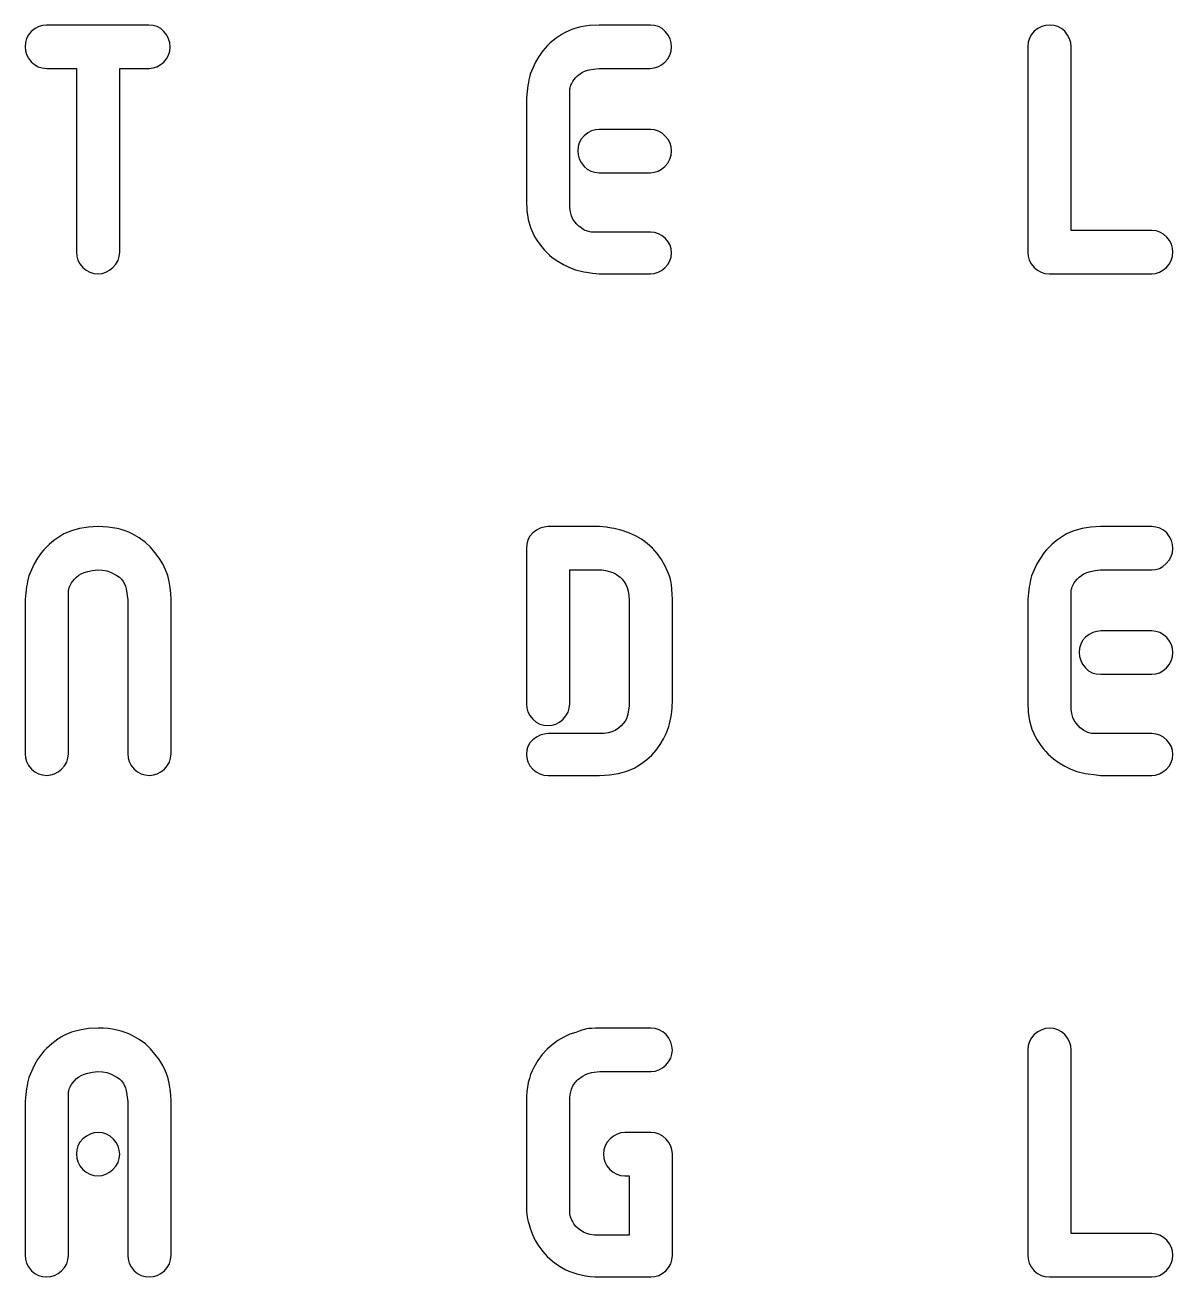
# Model space of a CAD drawing. Header units: metres. Extents: x -3 to 203, y -205 to 5.
# Drawn here: x 156.9 to 202.69, y -84.84 to -34.92 of the extents above; entities that cross this region are included whole.
import ezdxf

# ---------------------------------------------------------------- set-up
doc = ezdxf.new("R2010")
doc.units = ezdxf.units.M

msp = doc.modelspace()

# ---------------------------------------------------------------- linework, layer by layer
for p, q in [((157.604, -34.9396), (157.45, -34.987)), ((157.762, -34.9238), (157.604, -34.9396)), ((161.846, -34.9238), (157.762, -34.9238)), ((162.013, -34.9396), (161.846, -34.9238)), ((162.169, -34.987), (162.013, -34.9396)), ((179.422, -34.942), (179.068, -34.9968)), ((179.804, -34.9238), (179.422, -34.942)), ((181.846, -34.9238), (179.804, -34.9238)), ((182.013, -34.9396), (181.846, -34.9238)), ((182.169, -34.987), (182.013, -34.9396)), ((197.612, -34.9394), (197.456, -34.9863)), ((197.772, -34.9238), (197.612, -34.9394)), ((197.941, -34.9394), (197.772, -34.9238)), ((198.098, -34.9863), (197.941, -34.9394)), ((157.042, -35.3103), (156.963, -35.4578)), ((157.151, -35.1768), (157.042, -35.3103)), ((157.299, -35.0661), (157.151, -35.1768)), ((157.45, -34.987), (157.299, -35.0661)), ((162.312, -35.0661), (162.169, -34.987)), ((162.443, -35.1768), (162.312, -35.0661)), ((162.552, -35.326), (162.443, -35.1768)), ((162.63, -35.4788), (162.552, -35.326)), ((178.207, -35.367), (178.088, -35.4518)), ((178.325, -35.2883), (178.207, -35.367)), ((178.443, -35.2158), (178.325, -35.2883)), ((178.741, -35.088), (178.443, -35.2158)), ((179.068, -34.9968), (178.741, -35.088)), ((182.312, -35.0661), (182.169, -34.987)), ((182.443, -35.1768), (182.312, -35.0661)), ((182.552, -35.326), (182.443, -35.1768)), ((182.63, -35.4788), (182.552, -35.326)), ((197.043, -35.3062), (196.964, -35.4525)), ((197.154, -35.1738), (197.043, -35.3062)), ((197.303, -35.0644), (197.154, -35.1738)), ((197.456, -34.9863), (197.303, -35.0644)), ((198.243, -35.0644), (198.098, -34.9863)), ((198.376, -35.1738), (198.243, -35.0644)), ((198.487, -35.3214), (198.376, -35.1738)), ((198.566, -35.4725), (198.487, -35.3214)), ((156.917, -35.6193), (156.901, -35.7948)), ((156.901, -35.7948), (156.917, -35.9528)), ((156.963, -35.4578), (156.917, -35.6193)), ((162.677, -35.635), (162.63, -35.4788)), ((162.693, -35.7948), (162.677, -35.635)), ((162.677, -35.9641), (162.693, -35.7948)), ((177.647, -35.8445), (177.554, -35.9538)), ((177.748, -35.7395), (177.647, -35.8445)), ((177.855, -35.6389), (177.748, -35.7395)), ((177.97, -35.5428), (177.855, -35.6389)), ((178.088, -35.4518), (177.97, -35.5428)), ((182.677, -35.635), (182.63, -35.4788)), ((182.676, -35.9641), (182.693, -35.7948)), ((182.693, -35.7948), (182.677, -35.635)), ((196.917, -35.6127), (196.901, -35.7868)), ((196.901, -35.7868), (196.901, -43.9807)), ((196.964, -35.4525), (196.917, -35.6127)), ((198.613, -35.6269), (198.566, -35.4725)), ((198.629, -35.7848), (198.613, -35.6269)), ((198.629, -43.1157), (198.629, -35.7848)), ((156.917, -35.9528), (156.964, -36.1038)), ((156.964, -36.1038), (157.042, -36.2478)), ((157.042, -36.2478), (157.152, -36.3848)), ((157.152, -36.3848), (157.284, -36.5016)), ((162.298, -36.5094), (162.432, -36.3988)), ((162.432, -36.3988), (162.546, -36.2661)), ((162.546, -36.2661), (162.628, -36.1213)), ((162.628, -36.1213), (162.677, -35.9641)), ((177.269, -36.4093), (177.153, -36.6449)), ((177.403, -36.1789), (177.269, -36.4093)), ((177.554, -35.9538), (177.403, -36.1789)), ((182.292, -36.5094), (182.428, -36.3988)), ((182.428, -36.3988), (182.544, -36.2661)), ((182.544, -36.2661), (182.627, -36.1213)), ((182.627, -36.1213), (182.676, -35.9641)), ((157.284, -36.5016), (157.431, -36.585)), ((157.431, -36.585), (157.591, -36.6351)), ((157.591, -36.6351), (157.765, -36.6518)), ((157.765, -36.6518), (158.949, -36.6518)), ((158.949, -36.6518), (158.949, -43.9827)), ((160.677, -43.9827), (160.677, -36.6518)), ((160.677, -36.6518), (161.856, -36.6518)), ((161.856, -36.6518), (162.01, -36.6359)), ((162.01, -36.6359), (162.158, -36.5885)), ((162.158, -36.5885), (162.298, -36.5094)), ((177.054, -36.8858), (177.027, -36.9968)), ((177.153, -36.6449), (177.054, -36.8858)), ((178.869, -37.022), (178.951, -36.9398)), ((178.951, -36.9398), (179.04, -36.868)), ((179.04, -36.868), (179.137, -36.8068)), ((179.137, -36.8068), (179.254, -36.7547)), ((179.254, -36.7547), (179.403, -36.7115)), ((179.403, -36.7115), (179.584, -36.6772)), ((179.584, -36.6772), (179.798, -36.6518)), ((179.798, -36.6518), (181.844, -36.6518)), ((181.844, -36.6518), (182, -36.6359)), ((182, -36.6359), (182.15, -36.5885)), ((182.15, -36.5885), (182.292, -36.5094)), ((176.963, -37.3308), (176.93, -37.5675)), ((176.982, -37.2193), (176.963, -37.3308)), ((177.003, -37.108), (176.982, -37.2193)), ((177.027, -36.9968), (177.003, -37.108)), ((178.637, -37.4728), (178.648, -37.4238)), ((178.648, -37.4238), (178.662, -37.3748)), ((178.662, -37.3748), (178.678, -37.3258)), ((178.678, -37.3258), (178.698, -37.2758)), ((178.698, -37.2758), (178.725, -37.224)), ((178.725, -37.224), (178.757, -37.1703)), ((178.757, -37.1703), (178.796, -37.1148)), ((178.796, -37.1148), (178.869, -37.022)), ((176.93, -37.5675), (176.901, -37.8318)), ((176.901, -37.8318), (176.901, -41.9357)), ((178.629, -37.5218), (178.637, -37.4728)), ((178.629, -42.0007), (178.629, -37.5218)), ((179.199, -39.3368), (179.09, -39.4694)), ((179.346, -39.2261), (179.199, -39.3368)), ((179.497, -39.147), (179.346, -39.2261)), ((179.651, -39.0996), (179.497, -39.147)), ((179.809, -39.0838), (179.651, -39.0996)), ((181.847, -39.0838), (179.809, -39.0838)), ((182.014, -39.1004), (181.847, -39.0838)), ((182.169, -39.1505), (182.014, -39.1004)), ((182.312, -39.2339), (182.169, -39.1505)), ((182.443, -39.3508), (182.312, -39.2339)), ((182.552, -39.4878), (182.443, -39.3508)), ((178.965, -39.7714), (178.949, -39.9408)), ((179.011, -39.6143), (178.965, -39.7714)), ((179.09, -39.4694), (179.011, -39.6143)), ((182.63, -39.6318), (182.552, -39.4878)), ((182.677, -39.7828), (182.63, -39.6318)), ((182.693, -39.9408), (182.677, -39.7828)), ((178.949, -39.9408), (178.965, -40.1005)), ((178.965, -40.1005), (179.011, -40.2567)), ((179.011, -40.2567), (179.09, -40.4095)), ((179.09, -40.4095), (179.199, -40.5587)), ((182.429, -40.5587), (182.544, -40.4252)), ((182.544, -40.4252), (182.627, -40.2777)), ((182.627, -40.2777), (182.676, -40.1162)), ((182.676, -40.1162), (182.693, -39.9408)), ((179.199, -40.5587), (179.33, -40.6694)), ((179.33, -40.6694), (179.476, -40.7485)), ((179.476, -40.7485), (179.635, -40.7959)), ((179.635, -40.7959), (179.809, -40.8117)), ((179.809, -40.8117), (181.847, -40.8117)), ((181.847, -40.8117), (182.003, -40.7959)), ((182.003, -40.7959), (182.152, -40.7485)), ((182.152, -40.7485), (182.294, -40.6694)), ((182.294, -40.6694), (182.429, -40.5587)), ((176.901, -41.9357), (176.919, -42.3184)), ((176.919, -42.3184), (176.974, -42.6732)), ((178.637, -42.1999), (178.629, -42.0007)), ((178.66, -42.3762), (178.637, -42.1999)), ((178.699, -42.5299), (178.66, -42.3762)), ((176.974, -42.6732), (177.065, -43.0004)), ((178.753, -42.6607), (178.699, -42.5299)), ((178.831, -42.7667), (178.753, -42.6607)), ((178.912, -42.8605), (178.831, -42.7667)), ((178.997, -42.9422), (178.912, -42.8605)), ((177.065, -43.0004), (177.193, -43.2997)), ((177.193, -43.2997), (177.265, -43.4178)), ((177.265, -43.4178), (177.344, -43.536)), ((179.085, -43.0117), (178.997, -42.9422)), ((179.139, -43.0507), (179.085, -43.0117)), ((179.192, -43.0835), (179.139, -43.0507)), ((179.243, -43.1102), (179.192, -43.0835)), ((179.292, -43.1307), (179.243, -43.1102)), ((179.34, -43.1469), (179.292, -43.1307)), ((179.389, -43.1605), (179.34, -43.1469)), ((179.437, -43.1714), (179.389, -43.1605)), ((179.486, -43.1797), (179.437, -43.1714)), ((181.85, -43.1797), (179.486, -43.1797)), ((182.016, -43.1958), (181.85, -43.1797)), ((182.171, -43.244), (182.016, -43.1958)), ((182.313, -43.3243), (182.171, -43.244)), ((182.444, -43.4367), (182.313, -43.3243)), ((201.85, -43.1157), (198.629, -43.1157)), ((202.016, -43.1324), (201.85, -43.1157)), ((202.171, -43.1825), (202.016, -43.1324)), ((202.313, -43.2659), (202.171, -43.1825)), ((202.444, -43.3827), (202.313, -43.2659)), ((202.553, -43.5197), (202.444, -43.3827)), ((177.344, -43.536), (177.428, -43.6543)), ((177.428, -43.6543), (177.519, -43.7727)), ((177.519, -43.7727), (177.615, -43.8873)), ((177.615, -43.8873), (177.715, -43.995)), ((182.553, -43.5686), (182.444, -43.4367)), ((182.631, -43.7072), (182.553, -43.5686)), ((182.677, -43.8526), (182.631, -43.7072)), ((182.693, -44.0047), (182.677, -43.8526)), ((202.631, -43.6637), (202.553, -43.5197)), ((202.677, -43.8147), (202.631, -43.6637)), ((202.693, -43.9727), (202.677, -43.8147)), ((158.949, -43.9827), (158.965, -44.1405)), ((158.965, -44.1405), (159.012, -44.295)), ((159.012, -44.295), (159.091, -44.4461)), ((160.527, -44.4618), (160.61, -44.316)), ((160.61, -44.316), (160.66, -44.1563)), ((160.66, -44.1563), (160.677, -43.9827)), ((177.715, -43.995), (177.82, -44.0958)), ((177.82, -44.0958), (177.929, -44.1897)), ((177.929, -44.1897), (178.154, -44.341)), ((178.154, -44.341), (178.383, -44.475)), ((182.544, -44.472), (182.627, -44.3297)), ((182.627, -44.3297), (182.676, -44.174)), ((182.676, -44.174), (182.693, -44.0047)), ((196.901, -43.9807), (196.917, -44.1391)), ((196.917, -44.1391), (196.963, -44.294)), ((196.963, -44.294), (197.042, -44.4456)), ((202.544, -44.4572), (202.627, -44.3097)), ((202.627, -44.3097), (202.676, -44.1482)), ((202.676, -44.1482), (202.693, -43.9727)), ((159.091, -44.4461), (159.202, -44.5938)), ((159.202, -44.5938), (159.335, -44.7031)), ((159.335, -44.7031), (159.483, -44.7812)), ((159.483, -44.7812), (159.644, -44.8281)), ((159.644, -44.8281), (159.82, -44.8438)), ((159.82, -44.8438), (159.978, -44.8281)), ((159.978, -44.8281), (160.129, -44.7812)), ((160.129, -44.7812), (160.273, -44.7031)), ((160.273, -44.7031), (160.41, -44.5938)), ((160.41, -44.5938), (160.527, -44.4618)), ((178.383, -44.475), (178.619, -44.5916)), ((178.619, -44.5916), (178.859, -44.6907)), ((178.859, -44.6907), (178.97, -44.7174)), ((178.97, -44.7174), (179.082, -44.7415)), ((179.082, -44.7415), (179.193, -44.7629)), ((179.193, -44.7629), (179.304, -44.7817)), ((179.304, -44.7817), (179.54, -44.8142)), ((179.54, -44.8142), (179.804, -44.8438)), ((179.804, -44.8438), (181.846, -44.8438)), ((181.846, -44.8438), (182.002, -44.8286)), ((182.002, -44.8286), (182.151, -44.783)), ((182.151, -44.783), (182.293, -44.7071)), ((182.293, -44.7071), (182.429, -44.6007)), ((182.429, -44.6007), (182.544, -44.472)), ((197.042, -44.4456), (197.151, -44.5938)), ((197.151, -44.5938), (197.283, -44.7031)), ((197.283, -44.7031), (197.429, -44.7812)), ((197.429, -44.7812), (197.588, -44.8281)), ((197.588, -44.8281), (197.762, -44.8438)), ((197.762, -44.8438), (201.846, -44.8438)), ((201.846, -44.8438), (202.002, -44.8279)), ((202.002, -44.8279), (202.151, -44.7805)), ((202.151, -44.7805), (202.293, -44.7014)), ((202.293, -44.7014), (202.429, -44.5907)), ((202.429, -44.5907), (202.544, -44.4572)), ((158.214, -55.367), (158.095, -55.4518)), ((158.332, -55.2883), (158.214, -55.367)), ((158.451, -55.2158), (158.332, -55.2883)), ((158.751, -55.088), (158.451, -55.2158)), ((159.08, -54.9968), (158.751, -55.088)), ((159.436, -54.942), (159.08, -54.9968)), ((159.82, -54.9238), (159.436, -54.942)), ((160.019, -54.9286), (159.82, -54.9238)), ((160.211, -54.943), (160.019, -54.9286)), ((160.396, -54.9671), (160.211, -54.943)), ((160.574, -55.0008), (160.396, -54.9671)), ((160.742, -55.0427), (160.574, -55.0008)), ((160.899, -55.0925), (160.742, -55.0427)), ((161.043, -55.1502), (160.899, -55.0925)), ((161.175, -55.2158), (161.043, -55.1502)), ((161.457, -55.3766), (161.175, -55.2158)), ((161.702, -55.5533), (161.457, -55.3766)), ((177.042, -55.3092), (176.964, -55.4565)), ((177.152, -55.1758), (177.042, -55.3092)), ((177.301, -55.0655), (177.152, -55.1758)), ((177.453, -54.9868), (177.301, -55.0655)), ((177.608, -54.9395), (177.453, -54.9868)), ((177.767, -54.9238), (177.608, -54.9395)), ((179.82, -54.9238), (177.767, -54.9238)), ((180.087, -54.9518), (179.82, -54.9238)), ((180.301, -54.9798), (180.087, -54.9518)), ((180.4, -54.9968), (180.301, -54.9798)), ((180.509, -55.021), (180.4, -54.9968)), ((180.628, -55.0523), (180.509, -55.021)), ((180.756, -55.0908), (180.628, -55.0523)), ((181.01, -55.1794), (180.756, -55.0908)), ((181.255, -55.2925), (181.01, -55.1794)), ((181.491, -55.4299), (181.255, -55.2925)), ((198.207, -55.367), (198.088, -55.4518)), ((198.325, -55.2883), (198.207, -55.367)), ((198.443, -55.2158), (198.325, -55.2883)), ((198.741, -55.088), (198.443, -55.2158)), ((199.068, -54.9968), (198.741, -55.088)), ((199.422, -54.942), (199.068, -54.9968)), ((199.804, -54.9238), (199.422, -54.942)), ((201.846, -54.9238), (199.804, -54.9238)), ((202.013, -54.9396), (201.846, -54.9238)), ((202.169, -54.987), (202.013, -54.9396)), ((202.312, -55.0661), (202.169, -54.987)), ((202.443, -55.1768), (202.312, -55.0661)), ((202.552, -55.326), (202.443, -55.1768)), ((202.63, -55.4788), (202.552, -55.326)), ((157.651, -55.8445), (157.557, -55.9538)), ((157.753, -55.7395), (157.651, -55.8445)), ((157.861, -55.6389), (157.753, -55.7395)), ((157.976, -55.5428), (157.861, -55.6389)), ((158.095, -55.4518), (157.976, -55.5428)), ((161.911, -55.7456), (161.702, -55.5533)), ((162.083, -55.9538), (161.911, -55.7456)), ((176.917, -55.6177), (176.901, -55.7928)), ((176.901, -55.7928), (176.901, -61.9907)), ((176.964, -55.4565), (176.917, -55.6177)), ((181.719, -55.5918), (181.491, -55.4299)), ((181.931, -55.7788), (181.719, -55.5918)), ((182.121, -55.9918), (181.931, -55.7788)), ((197.647, -55.8445), (197.554, -55.9538)), ((197.748, -55.7395), (197.647, -55.8445)), ((197.855, -55.6389), (197.748, -55.7395)), ((197.97, -55.5428), (197.855, -55.6389)), ((198.088, -55.4518), (197.97, -55.5428)), ((202.677, -55.635), (202.63, -55.4788)), ((202.676, -55.9641), (202.693, -55.7948)), ((202.693, -55.7948), (202.677, -55.635)), ((157.271, -56.4093), (157.154, -56.6449)), ((157.405, -56.1789), (157.271, -56.4093)), ((157.557, -55.9538), (157.405, -56.1789)), ((162.256, -56.1785), (162.083, -55.9538)), ((162.399, -56.4075), (162.256, -56.1785)), ((162.511, -56.6409), (162.399, -56.4075)), ((182.288, -56.2308), (182.121, -55.9918)), ((182.432, -56.4958), (182.288, -56.2308)), ((197.269, -56.4093), (197.153, -56.6449)), ((197.403, -56.1789), (197.269, -56.4093)), ((197.554, -55.9538), (197.403, -56.1789)), ((202.292, -56.5094), (202.428, -56.3988)), ((202.428, -56.3988), (202.544, -56.2661)), ((202.544, -56.2661), (202.627, -56.1213)), ((202.627, -56.1213), (202.676, -55.9641)), ((157.055, -56.8858), (157.028, -56.9968)), ((157.154, -56.6449), (157.055, -56.8858)), ((158.953, -56.9365), (159.042, -56.8654)), ((159.042, -56.8654), (159.14, -56.8048)), ((159.14, -56.8048), (159.258, -56.7536)), ((159.258, -56.7536), (159.408, -56.711)), ((159.408, -56.711), (159.591, -56.6771)), ((159.591, -56.6771), (159.806, -56.6518)), ((159.806, -56.6518), (159.992, -56.6613)), ((159.992, -56.6613), (160.16, -56.69)), ((160.16, -56.69), (160.308, -56.7378)), ((160.308, -56.7378), (160.561, -56.8708)), ((160.561, -56.8708), (160.666, -56.9438)), ((162.592, -56.8788), (162.511, -56.6409)), ((162.65, -57.1183), (162.592, -56.8788)), ((178.629, -61.9907), (178.629, -56.6518)), ((178.629, -56.6518), (179.82, -56.6518)), ((179.82, -56.6518), (179.906, -56.6539)), ((179.906, -56.6539), (179.986, -56.6605)), ((179.986, -56.6605), (180.058, -56.6714)), ((180.058, -56.6714), (180.124, -56.6868)), ((180.124, -56.6868), (180.3, -56.7393)), ((180.3, -56.7393), (180.353, -56.7568)), ((180.353, -56.7568), (180.404, -56.7764)), ((180.404, -56.7764), (180.452, -56.8005)), ((180.452, -56.8005), (180.497, -56.8289)), ((180.497, -56.8289), (180.639, -56.937)), ((182.509, -56.6475), (182.432, -56.4958)), ((182.573, -56.7968), (182.509, -56.6475)), ((182.624, -56.9435), (182.573, -56.7968)), ((197.054, -56.8858), (197.027, -56.9968)), ((197.153, -56.6449), (197.054, -56.8858)), ((198.951, -56.9398), (199.04, -56.868)), ((199.04, -56.868), (199.137, -56.8068)), ((199.137, -56.8068), (199.254, -56.7547)), ((199.254, -56.7547), (199.403, -56.7115)), ((199.403, -56.7115), (199.584, -56.6772)), ((199.584, -56.6772), (199.798, -56.6518)), ((199.798, -56.6518), (201.844, -56.6518)), ((201.844, -56.6518), (202, -56.6359)), ((202, -56.6359), (202.15, -56.5885)), ((202.15, -56.5885), (202.292, -56.5094)), ((156.964, -57.3308), (156.931, -57.5675)), ((156.983, -57.2193), (156.964, -57.3308)), ((157.004, -57.108), (156.983, -57.2193)), ((157.028, -56.9968), (157.004, -57.108)), ((158.648, -57.4158), (158.662, -57.3673)), ((158.662, -57.3673), (158.678, -57.3188)), ((158.678, -57.3188), (158.698, -57.269)), ((158.698, -57.269), (158.725, -57.2175)), ((158.725, -57.2175), (158.758, -57.1644)), ((158.758, -57.1644), (158.797, -57.1098)), ((158.797, -57.1098), (158.871, -57.0179)), ((158.871, -57.0179), (158.953, -56.9365)), ((160.666, -56.9438), (160.753, -57.0238)), ((160.753, -57.0238), (160.822, -57.1108)), ((160.822, -57.1108), (160.875, -57.2034)), ((160.875, -57.2034), (160.915, -57.3013)), ((160.915, -57.3013), (160.941, -57.4044)), ((160.941, -57.4044), (160.997, -57.8458)), ((162.692, -57.357), (162.65, -57.1183)), ((162.717, -57.5948), (162.692, -57.357)), ((180.639, -56.937), (180.727, -57.0238)), ((180.727, -57.0238), (180.805, -57.122)), ((180.805, -57.122), (180.872, -57.2318)), ((180.872, -57.2318), (180.927, -57.3573)), ((180.927, -57.3573), (180.966, -57.5028)), ((182.662, -57.0878), (182.624, -56.9435)), ((182.689, -57.2411), (182.662, -57.0878)), ((182.709, -57.4163), (182.689, -57.2411)), ((196.963, -57.3308), (196.93, -57.5675)), ((196.982, -57.2193), (196.963, -57.3308)), ((197.003, -57.108), (196.982, -57.2193)), ((197.027, -56.9968), (197.003, -57.108)), ((198.648, -57.4238), (198.662, -57.3748)), ((198.662, -57.3748), (198.678, -57.3258)), ((198.678, -57.3258), (198.698, -57.2758)), ((198.698, -57.2758), (198.725, -57.224)), ((198.725, -57.224), (198.757, -57.1703)), ((198.757, -57.1703), (198.796, -57.1148)), ((198.796, -57.1148), (198.869, -57.022)), ((198.869, -57.022), (198.951, -56.9398)), ((156.931, -57.5675), (156.901, -57.8318)), ((156.901, -57.8318), (156.901, -63.9807)), ((158.629, -57.5128), (158.637, -57.4643)), ((158.629, -63.9827), (158.629, -57.5128)), ((158.637, -57.4643), (158.648, -57.4158)), ((160.997, -57.8458), (160.997, -63.9827)), ((162.725, -57.8318), (162.717, -57.5948)), ((162.725, -63.9807), (162.725, -57.8318)), ((180.966, -57.5028), (180.989, -57.6683)), ((180.989, -57.6683), (180.997, -57.8538)), ((180.997, -57.8538), (180.997, -61.9777)), ((182.721, -57.6131), (182.709, -57.4163)), ((182.725, -57.8318), (182.721, -57.6131)), ((182.725, -61.9357), (182.725, -57.8318)), ((196.93, -57.5675), (196.901, -57.8318)), ((196.901, -57.8318), (196.901, -61.9357)), ((198.629, -57.5218), (198.637, -57.4728)), ((198.629, -62.0007), (198.629, -57.5218)), ((198.637, -57.4728), (198.648, -57.4238)), ((199.199, -59.3368), (199.09, -59.4694)), ((199.346, -59.2261), (199.199, -59.3368)), ((199.497, -59.147), (199.346, -59.2261)), ((199.651, -59.0996), (199.497, -59.147)), ((199.809, -59.0838), (199.651, -59.0996)), ((201.847, -59.0838), (199.809, -59.0838)), ((202.014, -59.1004), (201.847, -59.0838)), ((202.169, -59.1505), (202.014, -59.1004)), ((202.312, -59.2339), (202.169, -59.1505)), ((202.443, -59.3508), (202.312, -59.2339)), ((202.552, -59.4878), (202.443, -59.3508)), ((198.965, -59.7714), (198.949, -59.9408)), ((199.011, -59.6143), (198.965, -59.7714)), ((199.09, -59.4694), (199.011, -59.6143)), ((202.63, -59.6318), (202.552, -59.4878)), ((202.677, -59.7828), (202.63, -59.6318)), ((202.693, -59.9408), (202.677, -59.7828)), ((198.949, -59.9408), (198.965, -60.1005)), ((198.965, -60.1005), (199.011, -60.2567)), ((199.011, -60.2567), (199.09, -60.4095)), ((202.544, -60.4252), (202.627, -60.2777)), ((202.627, -60.2777), (202.676, -60.1162)), ((202.676, -60.1162), (202.693, -59.9408)), ((199.09, -60.4095), (199.199, -60.5587)), ((199.199, -60.5587), (199.33, -60.6694)), ((199.33, -60.6694), (199.476, -60.7485)), ((199.476, -60.7485), (199.635, -60.7959)), ((199.635, -60.7959), (199.809, -60.8117)), ((199.809, -60.8117), (201.847, -60.8117)), ((201.847, -60.8117), (202.003, -60.7959)), ((202.003, -60.7959), (202.152, -60.7485)), ((202.152, -60.7485), (202.294, -60.6694)), ((202.294, -60.6694), (202.429, -60.5587)), ((202.429, -60.5587), (202.544, -60.4252)), ((176.901, -61.9907), (176.917, -62.1501)), ((176.917, -62.1501), (176.964, -62.306)), ((176.964, -62.306), (177.043, -62.4586)), ((178.479, -62.4747), (178.562, -62.3275)), ((178.562, -62.3275), (178.612, -62.1662)), ((178.612, -62.1662), (178.629, -61.9907)), ((180.955, -62.3127), (180.947, -62.4042)), ((180.973, -62.2397), (180.955, -62.3127)), ((180.986, -62.1595), (180.973, -62.2397)), ((180.994, -62.0722), (180.986, -62.1595)), ((180.997, -61.9777), (180.994, -62.0722)), ((182.683, -62.4157), (182.701, -62.2841)), ((182.701, -62.2841), (182.714, -62.1602)), ((182.714, -62.1602), (182.722, -62.0441)), ((182.722, -62.0441), (182.725, -61.9357)), ((196.901, -61.9357), (196.919, -62.3184)), ((196.919, -62.3184), (196.974, -62.6732)), ((198.637, -62.1999), (198.629, -62.0007)), ((198.66, -62.3762), (198.637, -62.1999)), ((198.699, -62.5299), (198.66, -62.3762)), ((177.043, -62.4586), (177.154, -62.6077)), ((177.154, -62.6077), (177.287, -62.718)), ((177.287, -62.718), (177.435, -62.7967)), ((177.435, -62.7967), (177.596, -62.844)), ((177.596, -62.844), (177.772, -62.8597)), ((177.772, -62.8597), (177.93, -62.844)), ((177.93, -62.844), (178.081, -62.7967)), ((178.081, -62.7967), (178.225, -62.718)), ((178.225, -62.718), (178.362, -62.6077)), ((178.362, -62.6077), (178.479, -62.4747)), ((180.678, -62.8702), (180.569, -62.9624)), ((180.767, -62.7774), (180.678, -62.8702)), ((180.836, -62.6837), (180.767, -62.7774)), ((180.888, -62.5897), (180.836, -62.6837)), ((180.925, -62.4965), (180.888, -62.5897)), ((180.947, -62.4042), (180.925, -62.4965)), ((182.491, -63.1476), (182.585, -62.8957)), ((182.585, -62.8957), (182.612, -62.7874)), ((182.612, -62.7874), (182.637, -62.6712)), ((182.637, -62.6712), (182.661, -62.5474)), ((182.661, -62.5474), (182.683, -62.4157)), ((196.974, -62.6732), (197.065, -63.0004)), ((198.753, -62.6607), (198.699, -62.5299)), ((198.831, -62.7667), (198.753, -62.6607)), ((198.912, -62.8605), (198.831, -62.7667)), ((198.997, -62.9422), (198.912, -62.8605)), ((177.3, -63.317), (177.152, -63.4237)), ((177.451, -63.2407), (177.3, -63.317)), ((177.606, -63.195), (177.451, -63.2407)), ((177.765, -63.1797), (177.606, -63.195)), ((179.813, -63.1797), (177.765, -63.1797)), ((179.998, -63.1719), (179.813, -63.1797)), ((180.165, -63.1482), (179.998, -63.1719)), ((180.312, -63.1089), (180.165, -63.1482)), ((180.44, -63.0537), (180.312, -63.1089)), ((180.569, -62.9624), (180.44, -63.0537)), ((182.239, -63.6176), (182.376, -63.3882)), ((182.376, -63.3882), (182.491, -63.1476)), ((197.065, -63.0004), (197.193, -63.2997)), ((197.193, -63.2997), (197.265, -63.4178)), ((199.085, -63.0117), (198.997, -62.9422)), ((199.139, -63.0507), (199.085, -63.0117)), ((199.192, -63.0835), (199.139, -63.0507)), ((199.243, -63.1102), (199.192, -63.0835)), ((199.292, -63.1307), (199.243, -63.1102)), ((199.34, -63.1469), (199.292, -63.1307)), ((199.389, -63.1605), (199.34, -63.1469)), ((199.437, -63.1714), (199.389, -63.1605)), ((199.486, -63.1797), (199.437, -63.1714)), ((201.85, -63.1797), (199.486, -63.1797)), ((202.016, -63.1958), (201.85, -63.1797)), ((202.171, -63.244), (202.016, -63.1958)), ((202.313, -63.3243), (202.171, -63.244)), ((202.444, -63.4367), (202.313, -63.3243)), ((176.917, -63.8417), (176.901, -64.0047)), ((176.964, -63.6905), (176.917, -63.8417)), ((177.042, -63.5512), (176.964, -63.6905)), ((177.152, -63.4237), (177.042, -63.5512)), ((181.901, -64.0395), (182.082, -63.8357)), ((182.082, -63.8357), (182.239, -63.6176)), ((197.265, -63.4178), (197.344, -63.536)), ((197.344, -63.536), (197.428, -63.6543)), ((197.428, -63.6543), (197.519, -63.7727)), ((197.519, -63.7727), (197.615, -63.8873)), ((197.615, -63.8873), (197.715, -63.995)), ((202.553, -63.5686), (202.444, -63.4367)), ((202.631, -63.7072), (202.553, -63.5686)), ((202.677, -63.8526), (202.631, -63.7072)), ((202.693, -64.0047), (202.677, -63.8526)), ((156.901, -63.9807), (156.917, -64.1391)), ((156.917, -64.1391), (156.964, -64.294)), ((156.964, -64.294), (157.043, -64.4456)), ((158.479, -64.4618), (158.562, -64.316)), ((158.562, -64.316), (158.612, -64.1563)), ((158.612, -64.1563), (158.629, -63.9827)), ((160.997, -63.9827), (161.013, -64.1405)), ((161.013, -64.1405), (161.06, -64.295)), ((161.06, -64.295), (161.139, -64.4461)), ((162.575, -64.4613), (162.658, -64.315)), ((162.658, -64.315), (162.708, -64.1548)), ((162.708, -64.1548), (162.725, -63.9807)), ((176.901, -64.0047), (176.917, -64.1586)), ((176.917, -64.1586), (176.964, -64.309)), ((176.964, -64.309), (177.042, -64.4561)), ((181.457, -64.3975), (181.693, -64.2267)), ((181.693, -64.2267), (181.901, -64.0395)), ((197.715, -63.995), (197.82, -64.0958)), ((197.82, -64.0958), (197.929, -64.1897)), ((197.929, -64.1897), (198.154, -64.341)), ((198.154, -64.341), (198.383, -64.475)), ((202.544, -64.472), (202.627, -64.3297)), ((202.627, -64.3297), (202.676, -64.174)), ((202.676, -64.174), (202.693, -64.0047)), ((157.043, -64.4456), (157.154, -64.5938)), ((157.154, -64.5938), (157.287, -64.7031)), ((157.287, -64.7031), (157.435, -64.7812)), ((157.435, -64.7812), (157.596, -64.8281)), ((157.596, -64.8281), (157.772, -64.8438)), ((157.772, -64.8438), (157.93, -64.8281)), ((157.93, -64.8281), (158.081, -64.7812)), ((158.081, -64.7812), (158.225, -64.7031)), ((158.225, -64.7031), (158.362, -64.5938)), ((158.362, -64.5938), (158.479, -64.4618)), ((161.139, -64.4461), (161.25, -64.5938)), ((161.25, -64.5938), (161.383, -64.7031)), ((161.383, -64.7031), (161.531, -64.7812)), ((161.531, -64.7812), (161.692, -64.8281)), ((161.692, -64.8281), (161.868, -64.8438)), ((161.868, -64.8438), (162.026, -64.8281)), ((162.026, -64.8281), (162.177, -64.7812)), ((162.177, -64.7812), (162.321, -64.7031)), ((162.321, -64.7031), (162.458, -64.5938)), ((162.458, -64.5938), (162.575, -64.4613)), ((177.042, -64.4561), (177.152, -64.5997)), ((177.152, -64.5997), (177.285, -64.7065)), ((177.285, -64.7065), (177.432, -64.7827)), ((177.432, -64.7827), (177.592, -64.8285)), ((177.592, -64.8285), (177.767, -64.8438)), ((177.767, -64.8438), (179.82, -64.8438)), ((179.82, -64.8438), (180.215, -64.8255)), ((180.215, -64.8255), (180.576, -64.7707)), ((180.576, -64.7707), (180.902, -64.6795)), ((180.902, -64.6795), (181.195, -64.5517)), ((181.195, -64.5517), (181.457, -64.3975)), ((198.383, -64.475), (198.619, -64.5916)), ((198.619, -64.5916), (198.859, -64.6907)), ((198.859, -64.6907), (198.97, -64.7174)), ((198.97, -64.7174), (199.082, -64.7415)), ((199.082, -64.7415), (199.193, -64.7629)), ((199.193, -64.7629), (199.304, -64.7817)), ((199.304, -64.7817), (199.54, -64.8142)), ((199.54, -64.8142), (199.804, -64.8438)), ((199.804, -64.8438), (201.846, -64.8438)), ((201.846, -64.8438), (202.002, -64.8286)), ((202.002, -64.8286), (202.151, -64.783)), ((202.151, -64.783), (202.293, -64.7071)), ((202.293, -64.7071), (202.429, -64.6007)), ((202.429, -64.6007), (202.544, -64.472)), ((158.214, -75.367), (158.095, -75.4518)), ((158.332, -75.2883), (158.214, -75.367)), ((158.451, -75.2158), (158.332, -75.2883)), ((158.751, -75.088), (158.451, -75.2158)), ((159.08, -74.9968), (158.751, -75.088)), ((159.436, -74.942), (159.08, -74.9968)), ((159.82, -74.9238), (159.436, -74.942)), ((160.019, -74.9286), (159.82, -74.9238)), ((160.211, -74.943), (160.019, -74.9286)), ((160.396, -74.9671), (160.211, -74.943)), ((160.574, -75.0008), (160.396, -74.9671)), ((160.742, -75.0427), (160.574, -75.0008)), ((160.899, -75.0925), (160.742, -75.0427)), ((161.043, -75.1502), (160.899, -75.0925)), ((161.175, -75.2158), (161.043, -75.1502)), ((161.457, -75.3766), (161.175, -75.2158)), ((161.702, -75.5533), (161.457, -75.3766)), ((178.392, -75.2785), (178.161, -75.4194)), ((178.628, -75.1689), (178.392, -75.2785)), ((178.87, -75.0908), (178.628, -75.1689)), ((179.002, -75.0405), (178.87, -75.0908)), ((179.118, -75.0005), (179.002, -75.0405)), ((179.218, -74.9709), (179.118, -75.0005)), ((179.303, -74.9518), (179.218, -74.9709)), ((179.393, -74.9395), (179.303, -74.9518)), ((179.509, -74.9308), (179.393, -74.9395)), ((179.651, -74.9255), (179.509, -74.9308)), ((179.82, -74.9238), (179.651, -74.9255)), ((181.873, -74.9238), (179.82, -74.9238)), ((182.041, -74.9396), (181.873, -74.9238)), ((182.198, -74.987), (182.041, -74.9396)), ((182.342, -75.0661), (182.198, -74.987)), ((182.474, -75.1768), (182.342, -75.0661)), ((182.584, -75.326), (182.474, -75.1768)), ((182.662, -75.4788), (182.584, -75.326)), ((197.043, -75.3062), (196.964, -75.4525)), ((197.154, -75.1738), (197.043, -75.3062)), ((197.303, -75.0644), (197.154, -75.1738)), ((197.456, -74.9863), (197.303, -75.0644)), ((197.612, -74.9394), (197.456, -74.9863)), ((197.772, -74.9238), (197.612, -74.9394)), ((197.941, -74.9394), (197.772, -74.9238)), ((198.098, -74.9863), (197.941, -74.9394)), ((198.243, -75.0644), (198.098, -74.9863)), ((198.376, -75.1738), (198.243, -75.0644)), ((198.487, -75.3214), (198.376, -75.1738)), ((198.566, -75.4725), (198.487, -75.3214)), ((157.651, -75.8445), (157.557, -75.9538)), ((157.753, -75.7395), (157.651, -75.8445)), ((157.861, -75.6389), (157.753, -75.7395)), ((157.976, -75.5428), (157.861, -75.6389)), ((158.095, -75.4518), (157.976, -75.5428)), ((161.911, -75.7456), (161.702, -75.5533)), ((162.083, -75.9538), (161.911, -75.7456)), ((177.726, -75.763), (177.533, -75.9708)), ((177.935, -75.5918), (177.726, -75.763)), ((178.161, -75.4194), (177.935, -75.5918)), ((182.709, -75.635), (182.662, -75.4788)), ((182.708, -75.9641), (182.725, -75.7948)), ((182.725, -75.7948), (182.709, -75.635)), ((196.917, -75.6127), (196.901, -75.7868)), ((196.901, -75.7868), (196.901, -83.9807)), ((196.964, -75.4525), (196.917, -75.6127)), ((198.613, -75.6269), (198.566, -75.4725)), ((198.629, -75.7848), (198.613, -75.6269)), ((198.629, -83.1157), (198.629, -75.7848)), ((157.405, -76.1789), (157.271, -76.4093)), ((157.557, -75.9538), (157.405, -76.1789)), ((162.256, -76.1785), (162.083, -75.9538)), ((162.399, -76.4075), (162.256, -76.1785)), ((177.356, -76.215), (177.194, -76.4958)), ((177.533, -75.9708), (177.356, -76.215)), ((182.46, -76.3988), (182.576, -76.2661)), ((182.576, -76.2661), (182.659, -76.1213)), ((182.659, -76.1213), (182.708, -75.9641)), ((157.154, -76.6449), (157.055, -76.8858)), ((157.271, -76.4093), (157.154, -76.6449)), ((158.953, -76.9365), (159.042, -76.8654)), ((159.042, -76.8654), (159.14, -76.8048)), ((159.14, -76.8048), (159.258, -76.7536)), ((159.258, -76.7536), (159.408, -76.711)), ((159.408, -76.711), (159.591, -76.6771)), ((159.591, -76.6771), (159.806, -76.6518)), ((159.806, -76.6518), (159.992, -76.6613)), ((159.992, -76.6613), (160.16, -76.69)), ((160.16, -76.69), (160.308, -76.7378)), ((160.308, -76.7378), (160.561, -76.8708)), ((160.561, -76.8708), (160.666, -76.9438)), ((162.511, -76.6409), (162.399, -76.4075)), ((162.592, -76.8788), (162.511, -76.6409)), ((177.07, -76.771), (177.02, -76.9268)), ((177.128, -76.6273), (177.07, -76.771)), ((177.194, -76.4958), (177.128, -76.6273)), ((179.015, -76.9287), (179.082, -76.8758)), ((179.082, -76.8758), (179.162, -76.8224)), ((179.162, -76.8224), (179.258, -76.7743)), ((179.258, -76.7743), (179.368, -76.7314)), ((179.368, -76.7314), (179.493, -76.6938)), ((179.493, -76.6938), (179.827, -76.6518)), ((179.827, -76.6518), (181.875, -76.6518)), ((181.875, -76.6518), (182.032, -76.6359)), ((182.032, -76.6359), (182.182, -76.5885)), ((182.182, -76.5885), (182.324, -76.5094)), ((182.324, -76.5094), (182.46, -76.3988)), ((156.964, -77.3308), (156.931, -77.5675)), ((156.983, -77.2193), (156.964, -77.3308)), ((157.004, -77.108), (156.983, -77.2193)), ((157.028, -76.9968), (157.004, -77.108)), ((157.055, -76.8858), (157.028, -76.9968)), ((158.648, -77.4158), (158.662, -77.3673)), ((158.662, -77.3673), (158.678, -77.3188)), ((158.678, -77.3188), (158.698, -77.269)), ((158.698, -77.269), (158.725, -77.2175)), ((158.725, -77.2175), (158.758, -77.1644)), ((158.758, -77.1644), (158.797, -77.1098)), ((158.797, -77.1098), (158.871, -77.0179)), ((158.871, -77.0179), (158.953, -76.9365)), ((160.666, -76.9438), (160.753, -77.0238)), ((160.753, -77.0238), (160.822, -77.1108)), ((160.822, -77.1108), (160.875, -77.2034)), ((160.875, -77.2034), (160.915, -77.3013)), ((160.915, -77.3013), (160.941, -77.4044)), ((162.65, -77.1183), (162.592, -76.8788)), ((162.692, -77.357), (162.65, -77.1183)), ((162.717, -77.5948), (162.692, -77.357)), ((176.944, -77.271), (176.92, -77.4525)), ((176.978, -77.0948), (176.944, -77.271)), ((177.02, -76.9268), (176.978, -77.0948)), ((178.66, -77.5093), (178.699, -77.3596)), ((178.699, -77.3596), (178.754, -77.2258)), ((178.754, -77.2258), (178.82, -77.126)), ((178.82, -77.126), (178.851, -77.0853)), ((178.851, -77.0853), (178.88, -77.0508)), ((178.88, -77.0508), (178.914, -77.0162)), ((178.914, -77.0162), (178.958, -76.9755)), ((178.958, -76.9755), (179.015, -76.9287)), ((156.931, -77.5675), (156.901, -77.8318)), ((156.901, -77.8318), (156.901, -83.9807)), ((158.629, -77.5128), (158.637, -77.4643)), ((158.629, -83.9827), (158.629, -77.5128)), ((158.637, -77.4643), (158.648, -77.4158)), ((160.941, -77.4044), (160.997, -77.8458)), ((160.997, -77.8458), (160.997, -83.9827)), ((162.725, -77.8318), (162.717, -77.5948)), ((162.725, -83.9807), (162.725, -77.8318)), ((176.906, -77.6395), (176.901, -77.8318)), ((176.901, -77.8318), (176.901, -81.9357)), ((176.92, -77.4525), (176.906, -77.6395)), ((178.629, -77.8558), (178.637, -77.6746)), ((178.629, -82.3207), (178.629, -77.8558)), ((178.637, -77.6746), (178.66, -77.5093)), ((159.202, -79.3368), (159.091, -79.4694)), ((159.351, -79.2261), (159.202, -79.3368)), ((159.504, -79.147), (159.351, -79.2261)), ((159.66, -79.0996), (159.504, -79.147)), ((159.82, -79.0838), (159.66, -79.0996)), ((159.989, -79.1004), (159.82, -79.0838)), ((160.146, -79.1505), (159.989, -79.1004)), ((160.291, -79.2339), (160.146, -79.1505)), ((160.424, -79.3508), (160.291, -79.2339)), ((160.535, -79.4878), (160.424, -79.3508)), ((180.24, -79.3368), (180.123, -79.4694)), ((180.377, -79.2261), (180.24, -79.3368)), ((180.521, -79.147), (180.377, -79.2261)), ((180.671, -79.0996), (180.521, -79.147)), ((180.829, -79.0838), (180.671, -79.0996)), ((181.869, -79.0838), (180.829, -79.0838)), ((182.038, -79.1002), (181.869, -79.0838)), ((182.195, -79.1495), (182.038, -79.1002)), ((182.34, -79.2317), (182.195, -79.1495)), ((182.472, -79.3468), (182.34, -79.2317)), ((182.583, -79.4813), (182.472, -79.3468)), ((158.965, -79.7714), (158.949, -79.9408)), ((159.012, -79.6143), (158.965, -79.7714)), ((159.091, -79.4694), (159.012, -79.6143)), ((160.614, -79.6318), (160.535, -79.4878)), ((160.661, -79.7828), (160.614, -79.6318)), ((160.677, -79.9408), (160.661, -79.7828)), ((179.99, -79.7714), (179.973, -79.9408)), ((180.04, -79.6143), (179.99, -79.7714)), ((180.123, -79.4694), (180.04, -79.6143)), ((182.662, -79.6228), (182.583, -79.4813)), ((182.709, -79.7713), (182.662, -79.6228)), ((182.725, -79.9268), (182.709, -79.7713)), ((158.949, -79.9408), (158.965, -80.1005)), ((158.965, -80.1005), (159.012, -80.2567)), ((159.012, -80.2567), (159.091, -80.4095)), ((160.527, -80.4252), (160.61, -80.2777)), ((160.61, -80.2777), (160.66, -80.1162)), ((160.66, -80.1162), (160.677, -79.9408)), ((179.973, -79.9408), (179.989, -80.1005)), ((179.989, -80.1005), (180.036, -80.2567)), ((180.036, -80.2567), (180.115, -80.4095)), ((182.725, -83.9877), (182.725, -79.9268)), ((159.091, -80.4095), (159.202, -80.5587)), ((159.202, -80.5587), (159.335, -80.6694)), ((159.335, -80.6694), (159.483, -80.7485)), ((159.483, -80.7485), (159.644, -80.7959)), ((159.644, -80.7959), (159.82, -80.8117)), ((159.82, -80.8117), (159.978, -80.7959)), ((159.978, -80.7959), (160.129, -80.7485)), ((160.129, -80.7485), (160.273, -80.6694)), ((160.273, -80.6694), (160.41, -80.5587)), ((160.41, -80.5587), (160.527, -80.4252)), ((180.115, -80.4095), (180.225, -80.5587)), ((180.225, -80.5587), (180.357, -80.6694)), ((180.357, -80.6694), (180.502, -80.7485)), ((180.502, -80.7485), (180.66, -80.7959)), ((180.66, -80.7959), (180.829, -80.8117)), ((180.829, -80.8117), (180.997, -80.8117)), ((180.997, -80.8117), (180.997, -83.1797)), ((176.901, -81.9357), (176.903, -82.098)), ((176.903, -82.098), (176.908, -82.2367)), ((176.908, -82.2367), (176.917, -82.352)), ((176.917, -82.352), (176.929, -82.4437)), ((178.666, -82.4445), (178.629, -82.3207)), ((176.929, -82.4437), (176.947, -82.532)), ((176.947, -82.532), (176.974, -82.6367)), ((176.974, -82.6367), (177.01, -82.758)), ((177.01, -82.758), (177.055, -82.8957)), ((178.706, -82.5527), (178.666, -82.4445)), ((178.75, -82.6455), (178.706, -82.5527)), ((178.797, -82.7227), (178.75, -82.6455)), ((178.878, -82.8268), (178.797, -82.7227)), ((178.968, -82.918), (178.878, -82.8268)), ((177.055, -82.8957), (177.143, -83.1472)), ((177.143, -83.1472), (177.255, -83.3865)), ((179.067, -82.9963), (178.968, -82.918)), ((179.175, -83.0617), (179.067, -82.9963)), ((179.299, -83.1134), (179.175, -83.0617)), ((179.445, -83.1502), (179.299, -83.1134)), ((179.614, -83.1724), (179.445, -83.1502)), ((179.806, -83.1797), (179.614, -83.1724)), ((180.997, -83.1797), (179.806, -83.1797)), ((201.85, -83.1157), (198.629, -83.1157)), ((202.016, -83.1324), (201.85, -83.1157)), ((202.171, -83.1825), (202.016, -83.1324)), ((202.313, -83.2659), (202.171, -83.1825)), ((202.444, -83.3827), (202.313, -83.2659)), ((177.255, -83.3865), (177.391, -83.6137)), ((177.391, -83.6137), (177.55, -83.8287)), ((177.55, -83.8287), (177.735, -84.0303)), ((202.553, -83.5197), (202.444, -83.3827)), ((202.631, -83.6637), (202.553, -83.5197)), ((202.677, -83.8147), (202.631, -83.6637)), ((202.693, -83.9727), (202.677, -83.8147)), ((156.901, -83.9807), (156.917, -84.1391)), ((156.917, -84.1391), (156.964, -84.294)), ((156.964, -84.294), (157.043, -84.4456)), ((158.479, -84.4618), (158.562, -84.316)), ((158.562, -84.316), (158.612, -84.1563)), ((158.612, -84.1563), (158.629, -83.9827)), ((160.997, -83.9827), (161.013, -84.1405)), ((161.013, -84.1405), (161.06, -84.295)), ((161.06, -84.295), (161.139, -84.4461)), ((162.575, -84.4613), (162.658, -84.315)), ((162.658, -84.315), (162.708, -84.1548)), ((162.708, -84.1548), (162.725, -83.9807)), ((177.735, -84.0303), (177.947, -84.218)), ((177.947, -84.218), (178.185, -84.3918)), ((182.575, -84.4644), (182.658, -84.3192)), ((182.658, -84.3192), (182.708, -84.1604)), ((182.708, -84.1604), (182.725, -83.9877)), ((196.901, -83.9807), (196.917, -84.1391)), ((196.917, -84.1391), (196.963, -84.294)), ((196.963, -84.294), (197.042, -84.4456)), ((202.544, -84.4572), (202.627, -84.3097)), ((202.627, -84.3097), (202.676, -84.1482)), ((202.676, -84.1482), (202.693, -83.9727)), ((157.043, -84.4456), (157.154, -84.5938)), ((157.154, -84.5938), (157.287, -84.7031)), ((157.287, -84.7031), (157.435, -84.7812)), ((157.435, -84.7812), (157.596, -84.8281)), ((157.596, -84.8281), (157.772, -84.8438)), ((157.772, -84.8438), (157.93, -84.8281)), ((157.93, -84.8281), (158.081, -84.7812)), ((158.081, -84.7812), (158.225, -84.7031)), ((158.225, -84.7031), (158.362, -84.5938)), ((158.362, -84.5938), (158.479, -84.4618)), ((161.139, -84.4461), (161.25, -84.5938)), ((161.25, -84.5938), (161.383, -84.7031)), ((161.383, -84.7031), (161.531, -84.7812)), ((161.531, -84.7812), (161.692, -84.8281)), ((161.692, -84.8281), (161.868, -84.8438)), ((161.868, -84.8438), (162.026, -84.8281)), ((162.026, -84.8281), (162.177, -84.7812)), ((162.177, -84.7812), (162.321, -84.7031)), ((162.321, -84.7031), (162.458, -84.5938)), ((162.458, -84.5938), (162.575, -84.4613)), ((178.185, -84.3918), (178.451, -84.5517)), ((178.451, -84.5517), (178.595, -84.6117)), ((178.595, -84.6117), (178.748, -84.6665)), ((178.748, -84.6665), (178.91, -84.7162)), ((178.91, -84.7162), (179.08, -84.7607)), ((179.08, -84.7607), (179.257, -84.7971)), ((179.257, -84.7971), (179.439, -84.823)), ((179.439, -84.823), (179.627, -84.8386)), ((179.627, -84.8386), (179.82, -84.8438)), ((179.82, -84.8438), (181.873, -84.8438)), ((181.873, -84.8438), (182.03, -84.8282)), ((182.03, -84.8282), (182.18, -84.7817)), ((182.18, -84.7817), (182.323, -84.7042)), ((182.323, -84.7042), (182.459, -84.5957)), ((182.459, -84.5957), (182.575, -84.4644)), ((197.042, -84.4456), (197.151, -84.5938)), ((197.151, -84.5938), (197.283, -84.7031)), ((197.283, -84.7031), (197.429, -84.7812)), ((197.429, -84.7812), (197.588, -84.8281)), ((197.588, -84.8281), (197.762, -84.8438)), ((197.762, -84.8438), (201.846, -84.8438)), ((201.846, -84.8438), (202.002, -84.8279)), ((202.002, -84.8279), (202.151, -84.7805)), ((202.151, -84.7805), (202.293, -84.7014)), ((202.293, -84.7014), (202.429, -84.5907)), ((202.429, -84.5907), (202.544, -84.4572))]:
    msp.add_line(p, q)

doc.saveas('drawing.dxf')
